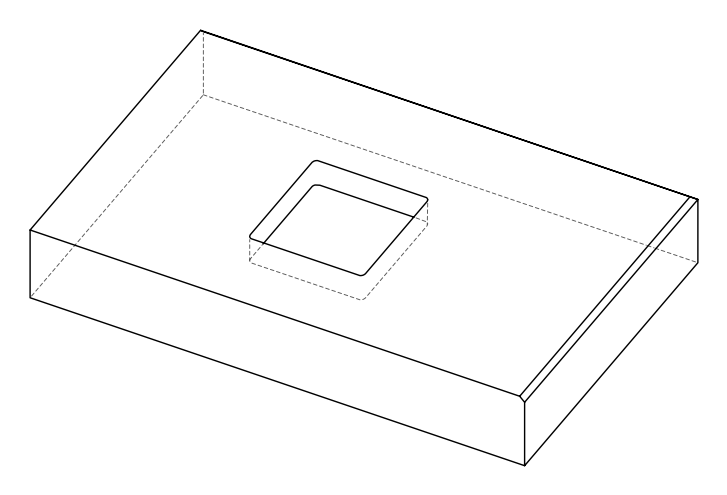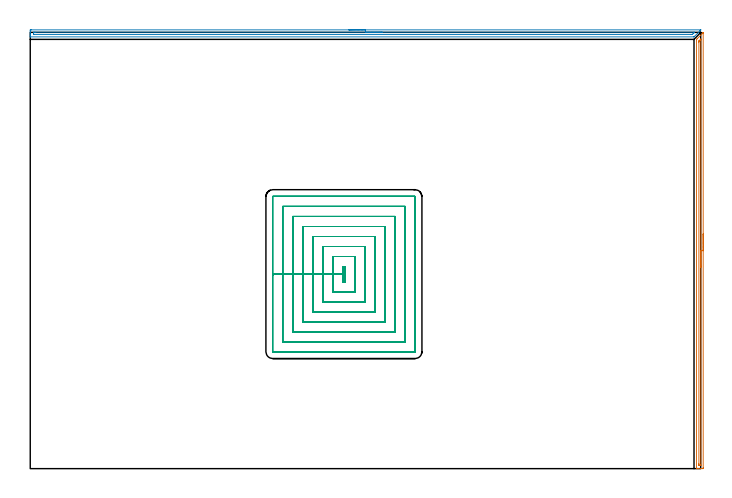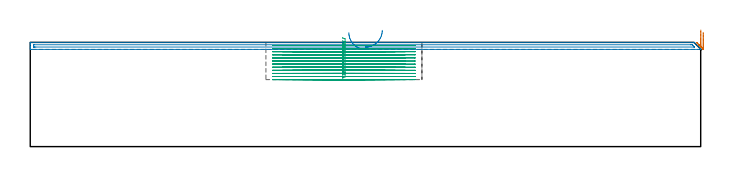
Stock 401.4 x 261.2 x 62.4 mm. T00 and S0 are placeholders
(PLAN: 3 operations, 1 tool changes, 49.1 min)
(1 AREA_MILL | FG_CHAMFER_SURFACE | UGT0205_001 | 4.31 min | 2091 mm3)
(2 AREA_MILL_1 | FG_CHAMFER_SURFACE_1 | UGT0205_001 | 6.56 min | 3517 mm3)
(3 MILL_RECTANGULAR_POCKET | POCKET_RECTANGULAR_STRAIGHT | NXT0201_009 | Follow Part, ap 2, ae 75% | 38.26 min | 210289 mm3)
(TOOL UGT0205_001 | Chamfer Mill 20 x 3 x 45 deg. | D20 FL50 Z2)
(TOOL NXT0201_009 | ENDMILL 8mm [2P460-0800-NA 1630] | D8 FL26 Z6)
(OP 1 AREA_MILL)
G17 G21 G94 G90
T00 M6
G54
G17 G0 G90 X402.9 Y140.5 S1061 M3
G43 Z72.4 H0
Z68.4
G94 G1 Y140.462 Z67.528 F250.
Y140.348 Z66.664
Y140.159 Z65.812
Y139.897 Z64.98
Y139.563 Z64.174
Y139.16 Z63.4
Y138.691 Z62.664
Y138.16 Z61.972
Y137.571 Z61.329
Y136.928 Z60.74
Y136.236 Z60.208
Y135.5 Z59.74
Y134.726 Z59.337
Y133.92 Z59.003
Y133.088 Z58.741
Y132.236 Z58.552
Y131.372 Z58.438
Y130.5 Z58.4
X402.899 Y0.609 Z58.401
X402.898 Y0.34 Z58.4
X402.893 Y0.01 Z58.402
X402.636 Y0. Z58.659
X401.217 Z60.08
X400.032 Z61.263
X399.092 Z62.207
X398.996 Z62.296
X398.951 Z62.34
X398.902 Y0.01 Z62.388
X398.9 Y0.163 Z62.4
Y256.82
X398.903 Y256.995 Z62.389
X398.966 Y257.064 Z62.331
X399.161 Y257.261 Z62.139
X402.77 Y260.872 Z58.527
X402.838 Y260.941 Z58.456
X402.891 Y260.982 Z58.401
X402.894 Y260.969 Z58.399
X402.897 Y260.951 Z58.397
X402.899 Y260.905 Z58.399
Y260.837
X402.9 Y130.5 Z58.4
X401.486 Z59.814
X401.485 Y2.395 Z59.815
X401.483 Y2.094 Z59.817
X401.48 Y2.02 Z59.82
X401.479 Y2.01 Z59.821
X401.458 Y2.006 Z59.842
X401.412 Y2.003 Z59.888
X401.283 Y2. Z60.017
X400.9 Y2.001 Z60.4
X400.413 Y2.003 Z60.887
X400.334 Y2.009 Z60.966
X400.321 Y2.012 Z60.979
X400.319 Y2.037 Z60.981
X400.316 Y2.102 Z60.984
X400.315 Y2.395 Z60.985
X400.314 Y2.997 Z60.986
Y255.034
X400.316 Y255.635 Z60.984
X400.32 Y255.927 Z60.98
X400.321 Y255.96 Z60.979
X400.35 Y255.993 Z60.95
X400.405 Y256.053 Z60.895
X400.489 Y256.138 Z60.812
X400.593 Y256.243 Z60.707
X400.9 Y256.551 Z60.4
X401.17 Y256.82 Z60.13
X401.277 Y256.925 Z60.023
X401.478 Y257.118 Z59.822
X401.48 Y257.117 Z59.82
X401.483 Y257.113 Z59.817
X401.485 Y256.82 Z59.815
X401.486 Y256.615 Z59.814
Y130.5
Y129.628 Z59.852
Y128.763 Z59.966
Y127.912 Z60.155
Y127.08 Z60.417
Y126.274 Z60.751
Y125.5 Z61.154
Y124.764 Z61.623
Y124.072 Z62.154
Y123.429 Z62.743
Y122.839 Z63.386
Y122.308 Z64.078
Y121.84 Z64.814
Y121.437 Z65.588
Y121.103 Z66.394
Y120.841 Z67.226
Y120.652 Z68.078
Y120.538 Z68.943
Y120.5 Z69.814
G0 Z72.4
M5
M2
(OP 2 AREA_MILL_1)
G17 G21 G94 G90
T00 M6
G54
G17 G0 G90 X190.749 Y262.7 S1061 M3
G43 Z72.4 H0
Z68.2
G94 G1 X190.788 Z67.329 F250.
X190.901 Z66.464
X191.09 Z65.612
X191.353 Z64.78
X191.686 Z63.974
X192.089 Z63.2
X192.558 Z62.465
X193.089 Z61.772
X193.678 Z61.129
X194.322 Z60.54
X195.014 Z60.009
X195.749 Z59.54
X196.523 Z59.137
X197.329 Z58.803
X198.161 Z58.541
X199.013 Z58.352
X199.878 Z58.238
X200.749 Z58.2
X401.326 Y262.699 Z58.201
X401.428 Y262.697 Z58.199
X401.482 Y262.687 Z58.202
X401.399 Y262.571 Z58.324
X401.299 Y262.455 Z58.443
X401.206 Y262.349 Z58.55
X401.05 Y262.176 Z58.723
X400.88 Y261.992 Z58.906
X399.539 Y260.647 Z60.252
X397.741 Y258.842 Z62.058
X397.447 Y258.549 Z62.348
X397.395 Y258.504 Z62.389
X397.306 Y258.5 Z62.4
X0.172
X0.01 Y258.502 Z62.388
X0.003 Y258.633 Z62.259
X0. Y258.771 Z62.128
Y259.05 Z61.849
Y259.726 Z61.169
Y260.938 Z59.959
Y261.474 Z59.42
Y262.08 Z58.815
X0.004 Y262.349 Z58.547
X0.01 Y262.692 Z58.203
X0.264 Y262.696 Z58.201
X0.619 Y262.7 Z58.2
X200.749
Y261.285 Z59.615
X397.306 Y261.284 Z59.616
X397.502 Y261.282 Z59.618
X397.688 Y261.278 Z59.622
X397.609 Y261.178 Z59.722
X397.441 Y261.002 Z59.898
X397.306 Y260.862 Z60.038
X396.732 Y260.287 Z60.613
X396.412 Y259.97 Z60.93
X396.359 Y259.923 Z60.977
X396.315 Y259.92 Z60.98
X396.217 Y259.917 Z60.983
X395.519 Y259.914 Z60.986
X395.326
X2.406 Y259.915 Z60.985
X2.212 Y259.916 Z60.984
X2.055 Y259.919 Z60.981
X2.021 Y259.921 Z60.979
X2.01 Y259.936 Z60.964
X2.007 Y259.966 Z60.934
X2.001 Y260.122 Z60.778
X2. Y260.6 Z60.3
X2.001 Y260.996 Z59.904
X2.005 Y261.13 Z59.77
X2.01 Y261.235 Z59.665
X2.02 Y261.279 Z59.621
X2.057 Y261.28 Z59.62
X2.406 Y261.284 Z59.616
X2.599 Y261.285 Z59.615
X3.3 Y261.286 Z59.614
X200.749 Y261.285 Z59.615
X201.621 Z59.653
X202.486 Z59.767
X203.338 Z59.955
X204.17 Z60.218
X204.976 Z60.552
X205.749 Z60.954
X206.485 Z61.423
X207.177 Z61.954
X207.821 Z62.544
X208.41 Z63.187
X208.941 Z63.879
X209.41 Z64.615
X209.813 Z65.388
X210.146 Z66.194
X210.409 Z67.026
X210.598 Z67.878
X210.711 Z68.743
X210.749 Z69.615
G0 Z72.4
M5
M2
(OP 3 MILL_RECTANGULAR_POCKET)
G17 G21 G94 G90
T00 M6
G54
G17 G0 G90 X187.1 Y113.582 S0 M3
G43 Z72.4 H1
Z65.4
G94 G1 Y111.9 Z64.949 F250.
X188.5 Z64.574
Y121. Z62.136
X187.1 Z61.761
Y116.45 Z60.542
Y111.9 F500.
X188.5
Y121.
X187.1
Y116.45
X181.1
Y105.9
X194.5
Y127.
X181.1
Y116.45
X175.1
Y99.9
X200.5
Y133.
X175.1
Y116.45
X169.1
Y93.9
X206.5
Y139.
X169.1
Y116.45
X163.1
Y87.9
X212.5
Y145.
X163.1
Y116.45
X157.1
Y81.9
X218.5
Y151.
X157.1
Y116.45
X151.1
Y75.9
X224.5
Y157.
X151.1
Y116.45
X145.1
Y70.1
G3 X145.3 Y69.9 R0.2
G1 X230.3
G3 X230.5 Y70.1 R0.2
G1 Y162.8
G3 X230.3 Y163. R0.2
G1 X145.3
G3 X145.1 Y162.8 R0.2
G1 Y116.45
Y115.45
G0 X187.1 Y113.582 Z63.542
G1 Y111.9 Z63.091 F250.
X188.5 Z62.716
Y121. Z60.278
X187.1 Z59.902
Y116.45 Z58.683
Y111.9 F500.
X188.5
Y121.
X187.1
Y116.45
X181.1
Y105.9
X194.5
Y127.
X181.1
Y116.45
X175.1
Y99.9
X200.5
Y133.
X175.1
Y116.45
X169.1
Y93.9
X206.5
Y139.
X169.1
Y116.45
X163.1
Y87.9
X212.5
Y145.
X163.1
Y116.45
X157.1
Y81.9
X218.5
Y151.
X157.1
Y116.45
X151.1
Y75.9
X224.5
Y157.
X151.1
Y116.45
X145.1
Y70.1
G3 X145.3 Y69.9 R0.2
G1 X230.3
G3 X230.5 Y70.1 R0.2
G1 Y162.8
G3 X230.3 Y163. R0.2
G1 X145.3
G3 X145.1 Y162.8 R0.2
G1 Y116.45
Y115.45
G0 X187.1 Y113.582 Z61.683
G1 Y111.9 Z61.233 F250.
X188.5 Z60.858
Y121. Z58.419
X187.1 Z58.044
Y116.45 Z56.825
Y111.9 F500.
X188.5
Y121.
X187.1
Y116.45
X181.1
Y105.9
X194.5
Y127.
X181.1
Y116.45
X175.1
Y99.9
X200.5
Y133.
X175.1
Y116.45
X169.1
Y93.9
X206.5
Y139.
X169.1
Y116.45
X163.1
Y87.9
X212.5
Y145.
X163.1
Y116.45
X157.1
Y81.9
X218.5
Y151.
X157.1
Y116.45
X151.1
Y75.9
X224.5
Y157.
X151.1
Y116.45
X145.1
Y70.1
G3 X145.3 Y69.9 R0.2
G1 X230.3
G3 X230.5 Y70.1 R0.2
G1 Y162.8
G3 X230.3 Y163. R0.2
G1 X145.3
G3 X145.1 Y162.8 R0.2
G1 Y116.45
Y115.45
G0 X187.1 Y113.582 Z59.825
G1 Y111.9 Z59.374 F250.
X188.5 Z58.999
Y121. Z56.561
X187.1 Z56.186
Y116.45 Z54.967
Y111.9 F500.
X188.5
Y121.
X187.1
Y116.45
X181.1
Y105.9
X194.5
Y127.
X181.1
Y116.45
X175.1
Y99.9
X200.5
Y133.
X175.1
Y116.45
X169.1
Y93.9
X206.5
Y139.
X169.1
Y116.45
X163.1
Y87.9
X212.5
Y145.
X163.1
Y116.45
X157.1
Y81.9
X218.5
Y151.
X157.1
Y116.45
X151.1
Y75.9
X224.5
Y157.
X151.1
Y116.45
X145.1
Y70.1
G3 X145.3 Y69.9 R0.2
G1 X230.3
G3 X230.5 Y70.1 R0.2
G1 Y162.8
G3 X230.3 Y163. R0.2
G1 X145.3
G3 X145.1 Y162.8 R0.2
G1 Y116.45
Y115.45
G0 X187.1 Y113.582 Z57.967
G1 Y111.9 Z57.516 F250.
X188.5 Z57.141
Y121. Z54.703
X187.1 Z54.327
Y116.45 Z53.108
Y111.9 F500.
X188.5
Y121.
X187.1
Y116.45
X181.1
Y105.9
X194.5
Y127.
X181.1
Y116.45
X175.1
Y99.9
X200.5
Y133.
X175.1
Y116.45
X169.1
Y93.9
X206.5
Y139.
X169.1
Y116.45
X163.1
Y87.9
X212.5
Y145.
X163.1
Y116.45
X157.1
Y81.9
X218.5
Y151.
X157.1
Y116.45
X151.1
Y75.9
X224.5
Y157.
X151.1
Y116.45
X145.1
Y70.1
G3 X145.3 Y69.9 R0.2
G1 X230.3
G3 X230.5 Y70.1 R0.2
G1 Y162.8
G3 X230.3 Y163. R0.2
G1 X145.3
G3 X145.1 Y162.8 R0.2
G1 Y116.45
Y115.45
G0 X187.1 Y113.582 Z56.108
G1 Y111.9 Z55.658 F250.
X188.5 Z55.283
Y121. Z52.844
X187.1 Z52.469
Y116.45 Z51.25
Y111.9 F500.
X188.5
Y121.
X187.1
Y116.45
X181.1
Y105.9
X194.5
Y127.
X181.1
Y116.45
X175.1
Y99.9
X200.5
Y133.
X175.1
Y116.45
X169.1
Y93.9
X206.5
Y139.
X169.1
Y116.45
X163.1
Y87.9
X212.5
Y145.
X163.1
Y116.45
X157.1
Y81.9
X218.5
Y151.
X157.1
Y116.45
X151.1
Y75.9
X224.5
Y157.
X151.1
Y116.45
X145.1
Y70.1
G3 X145.3 Y69.9 R0.2
G1 X230.3
G3 X230.5 Y70.1 R0.2
G1 Y162.8
G3 X230.3 Y163. R0.2
G1 X145.3
G3 X145.1 Y162.8 R0.2
G1 Y116.45
Y115.45
G0 X187.1 Y113.582 Z54.25
G1 Y111.9 Z53.799 F250.
X188.5 Z53.424
Y121. Z50.986
X187.1 Z50.611
Y116.45 Z49.392
Y111.9 F500.
X188.5
Y121.
X187.1
Y116.45
X181.1
Y105.9
X194.5
Y127.
X181.1
Y116.45
X175.1
Y99.9
X200.5
Y133.
X175.1
Y116.45
X169.1
Y93.9
X206.5
Y139.
X169.1
Y116.45
X163.1
Y87.9
X212.5
Y145.
X163.1
Y116.45
X157.1
Y81.9
X218.5
Y151.
X157.1
Y116.45
X151.1
Y75.9
X224.5
Y157.
X151.1
Y116.45
X145.1
Y70.1
G3 X145.3 Y69.9 R0.2
G1 X230.3
G3 X230.5 Y70.1 R0.2
G1 Y162.8
G3 X230.3 Y163. R0.2
G1 X145.3
G3 X145.1 Y162.8 R0.2
G1 Y116.45
Y115.45
G0 X187.1 Y113.582 Z52.392
G1 Y111.9 Z51.941 F250.
X188.5 Z51.566
Y121. Z49.128
X187.1 Z48.752
Y116.45 Z47.533
Y111.9 F500.
X188.5
Y121.
X187.1
Y116.45
X181.1
Y105.9
X194.5
Y127.
X181.1
Y116.45
X175.1
Y99.9
X200.5
Y133.
X175.1
Y116.45
X169.1
Y93.9
X206.5
Y139.
X169.1
Y116.45
X163.1
Y87.9
X212.5
Y145.
X163.1
Y116.45
X157.1
Y81.9
X218.5
Y151.
X157.1
Y116.45
X151.1
Y75.9
X224.5
Y157.
X151.1
Y116.45
X145.1
Y70.1
G3 X145.3 Y69.9 R0.2
G1 X230.3
G3 X230.5 Y70.1 R0.2
G1 Y162.8
G3 X230.3 Y163. R0.2
G1 X145.3
G3 X145.1 Y162.8 R0.2
G1 Y116.45
Y115.45
G0 X187.1 Y113.582 Z50.533
G1 Y111.9 Z50.083 F250.
X188.5 Z49.708
Y121. Z47.269
X187.1 Z46.894
Y116.45 Z45.675
Y111.9 F500.
X188.5
Y121.
X187.1
Y116.45
X181.1
Y105.9
X194.5
Y127.
X181.1
Y116.45
X175.1
Y99.9
X200.5
Y133.
X175.1
Y116.45
X169.1
Y93.9
X206.5
Y139.
X169.1
Y116.45
X163.1
Y87.9
X212.5
Y145.
X163.1
Y116.45
X157.1
Y81.9
X218.5
Y151.
X157.1
Y116.45
X151.1
Y75.9
X224.5
Y157.
X151.1
Y116.45
X145.1
Y70.1
G3 X145.3 Y69.9 R0.2
G1 X230.3
G3 X230.5 Y70.1 R0.2
G1 Y162.8
G3 X230.3 Y163. R0.2
G1 X145.3
G3 X145.1 Y162.8 R0.2
G1 Y116.45
Y115.45
G0 X187.1 Y113.582 Z48.675
G1 Y111.9 Z48.224 F250.
X188.5 Z47.849
Y121. Z45.411
X187.1 Z45.036
Y116.45 Z43.817
Y111.9 F500.
X188.5
Y121.
X187.1
Y116.45
X181.1
Y105.9
X194.5
Y127.
X181.1
Y116.45
X175.1
Y99.9
X200.5
Y133.
X175.1
Y116.45
X169.1
Y93.9
X206.5
Y139.
X169.1
Y116.45
X163.1
Y87.9
X212.5
Y145.
X163.1
Y116.45
X157.1
Y81.9
X218.5
Y151.
X157.1
Y116.45
X151.1
Y75.9
X224.5
Y157.
X151.1
Y116.45
X145.1
Y70.1
G3 X145.3 Y69.9 R0.2
G1 X230.3
G3 X230.5 Y70.1 R0.2
G1 Y162.8
G3 X230.3 Y163. R0.2
G1 X145.3
G3 X145.1 Y162.8 R0.2
G1 Y116.45
Y115.45
G0 X187.1 Y113.582 Z46.817
G1 Y111.9 Z46.366 F250.
X188.5 Z45.991
Y121. Z43.553
X187.1 Z43.177
Y116.45 Z41.958
Y111.9 F500.
X188.5
Y121.
X187.1
Y116.45
X181.1
Y105.9
X194.5
Y127.
X181.1
Y116.45
X175.1
Y99.9
X200.5
Y133.
X175.1
Y116.45
X169.1
Y93.9
X206.5
Y139.
X169.1
Y116.45
X163.1
Y87.9
X212.5
Y145.
X163.1
Y116.45
X157.1
Y81.9
X218.5
Y151.
X157.1
Y116.45
X151.1
Y75.9
X224.5
Y157.
X151.1
Y116.45
X145.1
Y70.1
G3 X145.3 Y69.9 R0.2
G1 X230.3
G3 X230.5 Y70.1 R0.2
G1 Y162.8
G3 X230.3 Y163. R0.2
G1 X145.3
G3 X145.1 Y162.8 R0.2
G1 Y116.45
Y115.45
G0 X187.1 Y113.582 Z44.958
G1 Y111.9 Z44.508 F250.
X188.5 Z44.133
Y121. Z41.694
X187.1 Z41.319
Y116.45 Z40.1
Y111.9 F500.
X188.5
Y121.
X187.1
Y116.45
X181.1
Y105.9
X194.5
Y127.
X181.1
Y116.45
X175.1
Y99.9
X200.5
Y133.
X175.1
Y116.45
X169.1
Y93.9
X206.5
Y139.
X169.1
Y116.45
X163.1
Y87.9
X212.5
Y145.
X163.1
Y116.45
X157.1
Y81.9
X218.5
Y151.
X157.1
Y116.45
X151.1
Y75.9
X224.5
Y157.
X151.1
Y116.45
X145.1
Y70.1
G3 X145.3 Y69.9 R0.2
G1 X230.3
G3 X230.5 Y70.1 R0.2
G1 Y162.8
G3 X230.3 Y163. R0.2
G1 X145.3
G3 X145.1 Y162.8 R0.2
G1 Y116.45
Y115.45
G0 Z72.4
M5
M2
